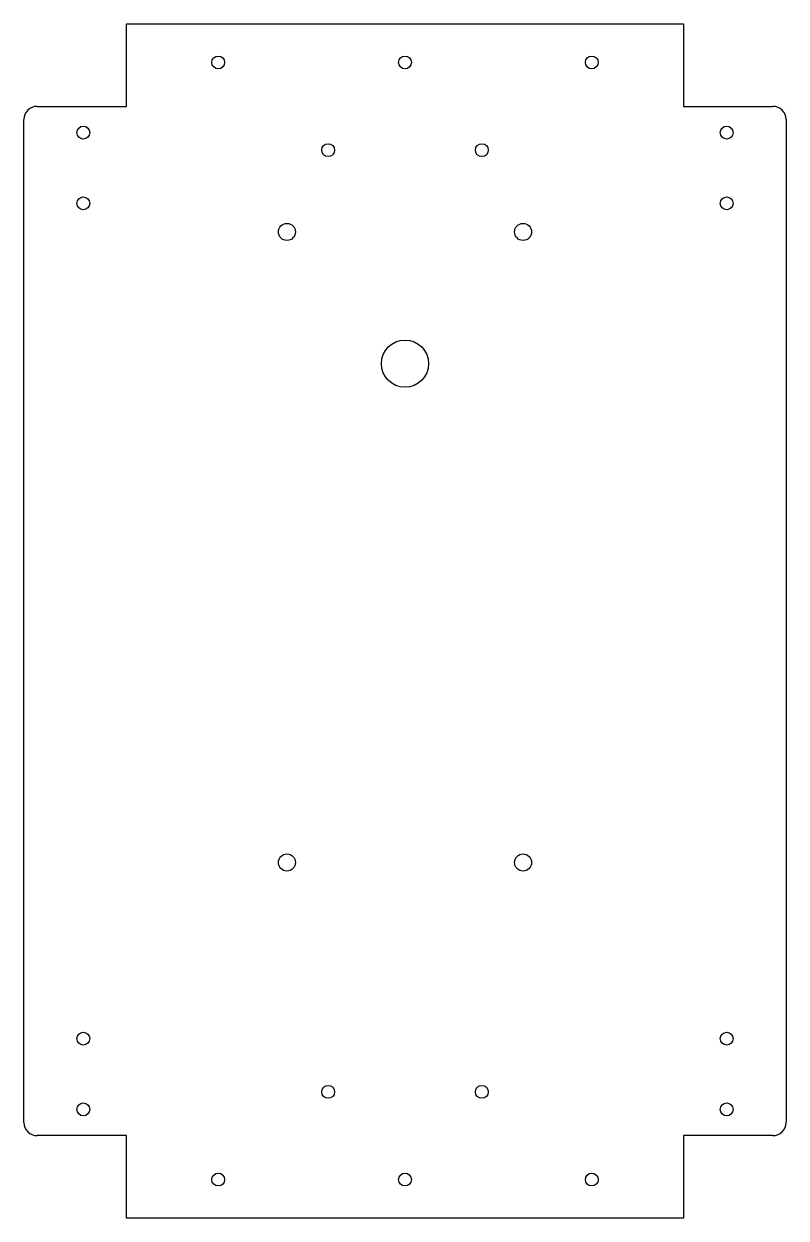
# Model space of a CAD drawing. Header units: metres. Extents: x -39 to 251, y -455 to 0.
import ezdxf

# ---------------------------------------------------------------- set-up
doc = ezdxf.new("R2010")
doc.units = ezdxf.units.M

msp = doc.modelspace()

# ---------------------------------------------------------------- linework, layer by layer
for p, q in [((0, 0), (212.4, 0)), ((0, -31.44), (0, 0)), ((212.4, 0), (212.4, -31.44)), ((-34.08, -31.44), (0, -31.44)), ((212.4, -31.44), (246.48, -31.44)), ((-39.08, -418.84), (-39.08, -36.44)), ((251.48, -36.44), (251.48, -418.84)), ((0, -423.84), (-34.08, -423.84)), ((0, -455.28), (0, -423.84)), ((246.48, -423.84), (212.4, -423.84)), ((212.4, -423.84), (212.4, -455.28)), ((212.4, -455.28), (0, -455.28))]:
    msp.add_line(p, q)
for centre, radius in [((35, -14.7), 2.45), ((106.2, -14.7), 2.45), ((177.4, -14.7), 2.45), ((-16.44, -41.44), 2.45), ((228.84, -41.44), 2.45), ((76.9, -48.14), 2.45), ((135.5, -48.14), 2.45), ((-16.44, -68.44), 2.45), ((228.84, -68.44), 2.45), ((61.2, -79.315), 3.25), ((151.2, -79.315), 3.25), ((106.2, -129.515), 9), ((61.2, -319.715), 3.25), ((151.2, -319.715), 3.25), ((-16.44, -386.84), 2.45), ((228.84, -386.84), 2.45), ((76.9, -407.14), 2.45), ((135.5, -407.14), 2.45), ((-16.44, -413.84), 2.45), ((228.84, -413.84), 2.45), ((35, -440.58), 2.45), ((106.2, -440.58), 2.45), ((177.4, -440.58), 2.45)]:
    msp.add_circle(centre, radius)
for centre, start, end in [((-34.08, -36.44), 90, 135), ((246.48, -36.44), 405, 450), ((-34.08, -36.44), 135, 180), ((246.48, -36.44), 360, 405), ((-34.08, -418.84), 180, 225), ((246.48, -418.84), 315, 360), ((-34.08, -418.84), 225, 270), ((246.48, -418.84), 270, 315)]:
    msp.add_arc(centre, 5, start, end)

doc.saveas('drawing.dxf')
